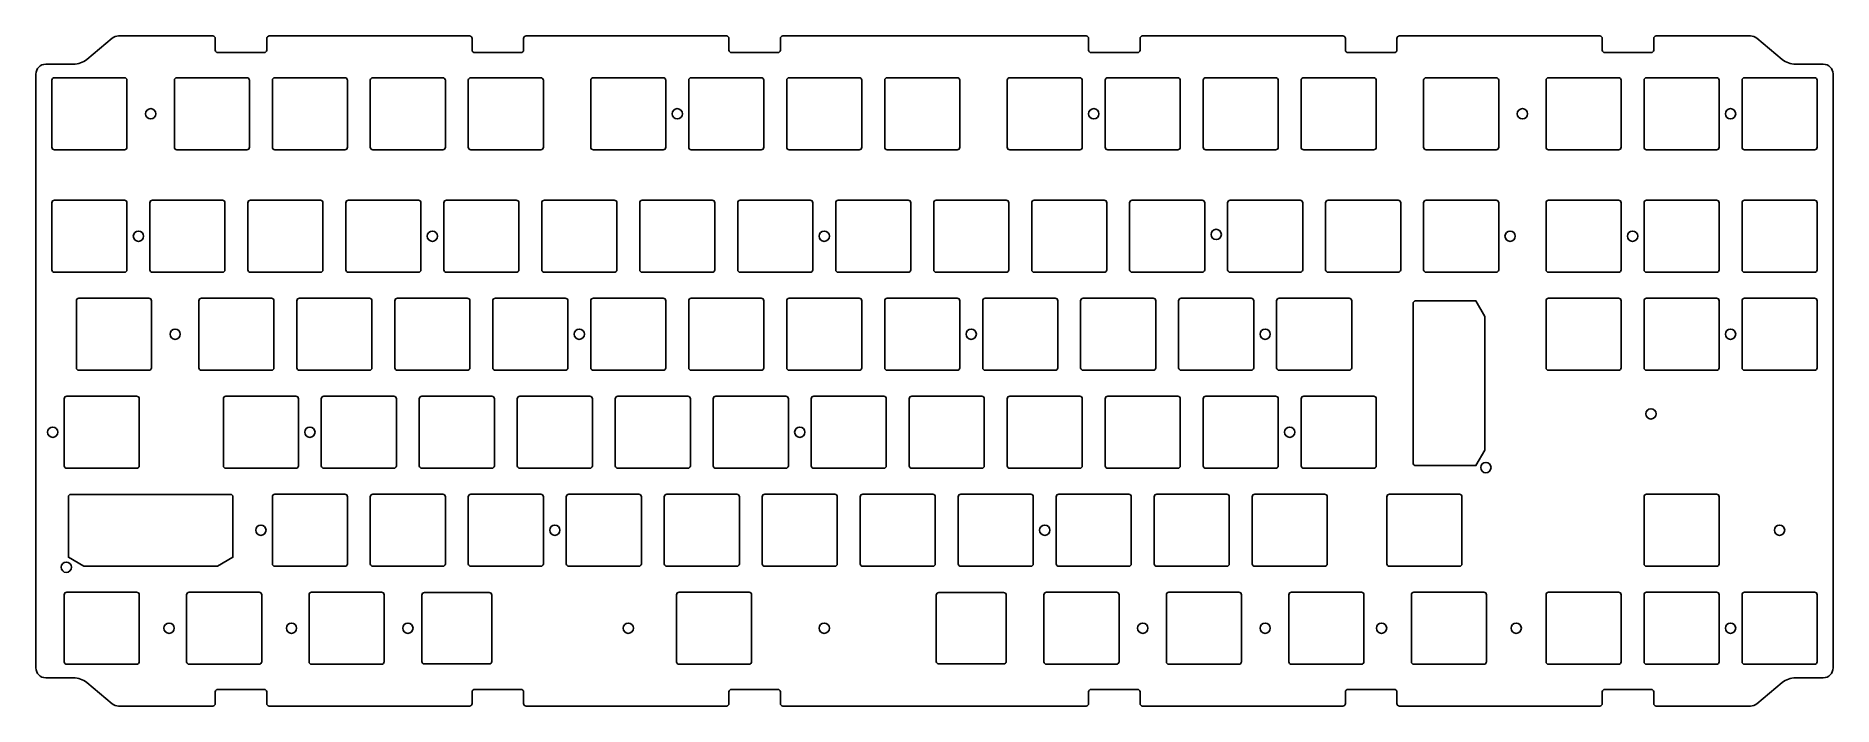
# Model space of a CAD drawing. Header units: millimetres. Extents: x -10 to 339, y -115 to 15.
import ezdxf

# ---------------------------------------------------------------- set-up
doc = ezdxf.new("R2010")
doc.units = ezdxf.units.MM
doc.layers.get('0').update_dxf_attribs({"linetype": 'CONTINUOUS'})
doc.layers.add('BLACK', color=7, linetype='CONTINUOUS')

msp = doc.modelspace()

# ---------------------------------------------------------------- linework, layer by layer
for points in [[(16.5125, 6.5), (16.5125, -6.5, 0.4142123908), (17.0125, -7), (30.6125, -7, 0.4142135624), (31.1125, -6.5), (31.1125, 6.5, 0.4142135624), (30.6125, 7), (17.0125, 7, 0.4142123908)], [(16.5125, 6.5), (16.5125, -6.5, 0.4142123908), (17.0125, -7), (30.6125, -7, 0.4142135624), (31.1125, -6.5), (31.1125, 6.5, 0.4142135624), (30.6125, 7), (17.0125, 7, 0.4142123908)], [(35.5625, 6.5), (35.5625, -6.5, 0.4142123908), (36.0625, -7), (49.6625, -7, 0.4142135624), (50.1625, -6.5), (50.1625, 6.5, 0.4142135624), (49.6625, 7), (36.0625, 7, 0.4142123908)], [(35.5625, -6.5, 0.4142123908), (36.0625, -7), (49.6625, -7, 0.4142135624), (50.1625, -6.5), (50.1625, 6.5, 0.4142135624), (49.6625, 7), (36.0625, 7, 0.4142123908), (35.5625, 6.5)], [(54.6125, 6.5), (54.6125, -6.5, 0.4142123908), (55.1125, -7), (68.7125, -7, 0.4142135624), (69.2125, -6.5), (69.2125, 6.5, 0.4142135624), (68.7125, 7), (55.1125, 7, 0.4142123908)], [(69.2125, 6.5, 0.4142135624), (68.7125, 7), (55.1125, 7, 0.4142123908), (54.6125, 6.5), (54.6125, -6.5, 0.4142123908), (55.1125, -7), (68.7125, -7, 0.4142135624), (69.2125, -6.5)], [(73.6625, 6.5), (73.6625, -6.5, 0.4142123908), (74.1625, -7), (87.7625, -7, 0.4142135624), (88.2625, -6.5), (88.2625, 6.5, 0.4142135624), (87.7625, 7), (74.1625, 7, 0.4142123908)], [(74.1625, -7), (87.7625, -7, 0.4142135624), (88.2625, -6.5), (88.2625, 6.5, 0.4142135624), (87.7625, 7), (74.1625, 7, 0.4142123908), (73.6625, 6.5), (73.6625, -6.5, 0.4142123908)], [(97.475, 6.5), (97.475, -6.5, 0.4142123908), (97.975, -7), (111.575, -7, 0.4142135624), (112.075, -6.5), (112.075, 6.5, 0.4142135624), (111.575, 7), (97.975, 7, 0.4142123908)], [(97.975, 7, 0.4142123908), (97.475, 6.5), (97.475, -6.5, 0.4142123908), (97.975, -7), (111.575, -7, 0.4142135624), (112.075, -6.5), (112.075, 6.5, 0.4142135624), (111.575, 7)], [(178.4375, 6.5), (178.4375, -6.5, 0.4142123908), (178.9375, -7), (192.5375, -7, 0.4142135624), (193.0375, -6.5), (193.0375, 6.5, 0.4142135624), (192.5375, 7), (178.9375, 7, 0.4142123908)], [(193.0375, -6.5), (193.0375, 6.5, 0.4142135624), (192.5375, 7), (178.9375, 7, 0.4142123908), (178.4375, 6.5), (178.4375, -6.5, 0.4142123908), (178.9375, -7), (192.5375, -7, 0.4142135624)], [(197.4875, 6.5), (197.4875, -6.5, 0.4142123908), (197.9875, -7), (211.5875, -7, 0.4142135624), (212.0875, -6.5), (212.0875, 6.5, 0.4142135624), (211.5875, 7), (197.9875, 7, 0.4142123908)], [(211.5875, 7), (197.9875, 7, 0.4142123908), (197.4875, 6.5), (197.4875, -6.5, 0.4142123908), (197.9875, -7), (211.5875, -7, 0.4142135624), (212.0875, -6.5), (212.0875, 6.5, 0.4142135624)], [(216.5375, 6.5), (216.5375, -6.5, 0.4142123908), (217.0375, -7), (230.6375, -7, 0.4142135624), (231.1375, -6.5), (231.1375, 6.5, 0.4142135624), (230.6375, 7), (217.0375, 7, 0.4142123908)], [(231.1375, -6.5), (231.1375, 6.5, 0.4142135624), (230.6375, 7), (217.0375, 7, 0.4142123908), (216.5375, 6.5), (216.5375, -6.5, 0.4142123908), (217.0375, -7), (230.6375, -7, 0.4142135624)], [(235.5875, 6.5), (235.5875, -6.5, 0.4142123908), (236.0875, -7), (249.6875, -7, 0.4142135624), (250.1875, -6.5), (250.1875, 6.5, 0.4142135624), (249.6875, 7), (236.0875, 7, 0.4142123908)], [(250.1875, -6.5), (250.1875, 6.5, 0.4142135624), (249.6875, 7), (236.0875, 7, 0.4142123908), (235.5875, 6.5), (235.5875, -6.5, 0.4142123908), (236.0875, -7), (249.6875, -7, 0.4142135624)], [(240.35, -17.3125), (240.35, -30.3125, 0.4142123908), (240.85, -30.8125), (254.45, -30.8125, 0.4142135624), (254.95, -30.3125), (254.95, -17.3125, 0.4142135624), (254.45, -16.8125), (240.85, -16.8125, 0.4142123908)], [(259.4, -17.3125), (259.4, -30.3125, 0.4142123908), (259.9, -30.8125), (273.5, -30.8125, 0.4142135624), (274, -30.3125), (274, -17.3125, 0.4142135624), (273.5, -16.8125), (259.9, -16.8125, 0.4142123908)], [(257.34375, -67.8875), (257.34375, -36.8875, -0.4142135624), (257.84375, -36.3875), (269.56175, -36.3875), (271.29375, -39.3875), (271.29375, -65.3875), (269.56175, -68.3875), (257.84375, -68.3875, -0.4142123908)], [(235.59375, -55.4125), (235.59375, -68.4125, 0.4142123908), (236.09375, -68.9125), (249.69375, -68.9125, 0.4142135624), (250.19375, -68.4125), (250.19375, -55.4125, 0.4142135624), (249.69375, -54.9125), (236.09375, -54.9125, 0.4142123908)], [(-4.09375, -74.4875), (-4.09375, -86.2055), (-1.09375, -87.9375), (24.90625, -87.9375), (27.90625, -86.2055), (27.90625, -74.4875, 0.4142135624), (27.40625, -73.9875), (-3.59375, -73.9875, 0.4142123908)], [(226.065834, -74.462548), (226.065834, -87.462548, 0.4142123908), (226.565834, -87.962548), (240.165834, -87.962548, 0.4142135624), (240.665834, -87.462548), (240.665834, -74.462548, 0.4142135624), (240.165834, -73.962548), (226.565834, -73.962548, 0.4142123908)], [(252.257046, -74.4625), (252.257046, -87.4625, 0.4142123908), (252.757046, -87.9625), (266.357046, -87.9625, 0.4142135624), (266.857046, -87.4625), (266.857046, -74.4625, 0.4142135624), (266.357046, -73.9625), (252.757046, -73.9625, 0.4142123908)], [(-4.41875, -107.0125), (9.18125, -107.0125, 0.4142135624), (9.68125, -106.5125), (9.68125, -93.5125, 0.4142135624), (9.18125, -93.0125), (-4.41875, -93.0125, 0.4142123908), (-4.91875, -93.5125), (-4.91875, -106.5125, 0.4142123908)], [(19.39375, -107.0125), (32.99375, -107.0125, 0.4142135624), (33.49375, -106.5125), (33.49375, -93.5125, 0.4142135624), (32.99375, -93.0125), (19.39375, -93.0125, 0.4142123908), (18.89375, -93.5125), (18.89375, -106.5125, 0.4142123908)], [(57.30625, -93.5125, 0.4142135624), (56.80625, -93.0125), (43.20625, -93.0125, 0.4142123908), (42.70625, -93.5125), (42.70625, -106.5125, 0.4142123908), (43.20625, -107.0125), (56.80625, -107.0125, 0.4142135624), (57.30625, -106.5125)], [(65.13725, -93.0625), (77.73725, -93.0625, -0.4142123908), (78.23725, -93.5625), (78.23725, -106.4625, -0.4142123908), (77.73725, -106.9625), (65.13725, -106.9625, -0.4142123908), (64.63725, -106.4625), (64.63725, -93.5625, -0.4142123908)], [(114.64375, -107.0125), (128.24375, -107.0125, 0.4142135624), (128.74375, -106.5125), (128.74375, -93.5125, 0.4142135624), (128.24375, -93.0125), (114.64375, -93.0125, 0.4142123908), (114.14375, -93.5125), (114.14375, -106.5125, 0.4142123908)], [(178.25025, -93.5625, 0.4142135624), (177.75025, -93.0625), (165.15025, -93.0625, 0.4142135624), (164.65025, -93.5625), (164.65025, -106.4625, 0.4142135624), (165.15025, -106.9625), (177.75025, -106.9625, 0.4142135624), (178.25025, -106.4625)], [(186.08125, -93.0125, 0.4142123908), (185.58125, -93.5125), (185.58125, -106.5125, 0.4142123908), (186.08125, -107.0125), (199.68125, -107.0125, 0.4142135624), (200.18125, -106.5125), (200.18125, -93.5125, 0.4142135624), (199.68125, -93.0125)], [(223.49375, -107.0125, 0.4142135624), (223.99375, -106.5125), (223.99375, -93.5125, 0.4142135624), (223.49375, -93.0125), (209.89375, -93.0125, 0.4142123908), (209.39375, -93.5125), (209.39375, -106.5125, 0.4142123908), (209.89375, -107.0125)], [(233.70625, -93.0125, 0.4142123908), (233.20625, -93.5125), (233.20625, -106.5125, 0.4142123908), (233.70625, -107.0125), (247.30625, -107.0125, 0.4142135624), (247.80625, -106.5125), (247.80625, -93.5125, 0.4142135624), (247.30625, -93.0125)], [(257.01875, -106.5125, 0.4142123908), (257.51875, -107.0125), (271.11875, -107.0125, 0.4142135624), (271.61875, -106.5125), (271.61875, -93.5125, 0.4142135624), (271.11875, -93.0125), (257.51875, -93.0125, 0.4142123908), (257.01875, -93.5125)]]:
    msp.add_lwpolyline(points, format="xyb", close=True)
for centre in [(276.225, -23.8125), (233.3625, -61.9125), (271.51875, -68.7875), (-4.49375, -88.1625), (15.478125, -100.0125), (39.290625, -100.0125), (61.9125, -100.0125), (104.775, -100.0125), (142.875, -100.0125), (204.7875, -100.0125), (228.6, -100.0125), (251.221875, -100.0125)]:
    msp.add_circle(centre, 1)
at = {"layer": 'BLACK', "linetype": 'Continuous'}
for p, q in [((4.450535, 14.685593), (-0.489405, 10.576005)), ((23.9753, 15.125), (5.665718, 15.125)), ((24.4753, 14.625), (24.47531, 14.625)), ((24.47531, 12.378999), (24.47531, 14.625)), ((34.47531, 14.625), (34.47531, 12.376)), ((73.9076, 15.125), (34.97531, 15.125)), ((74.407644, 12.376), (74.407644, 14.632316)), ((84.407644, 14.625), (84.407644, 12.376)), ((123.84, 15.125), (84.900217, 15.125)), ((124.339977, 12.376), (124.339977, 14.629795)), ((134.339977, 14.625), (134.339977, 12.376)), ((193.7723, 15.125), (134.835205, 15.125)), ((194.2723, 14.625), (194.27231, 14.625)), ((194.27231, 12.378999), (194.27231, 14.625)), ((204.27231, 14.625), (204.27231, 12.376)), ((243.7046, 15.125), (204.77231, 15.125)), ((244.204644, 12.376), (244.204644, 14.632316)), ((254.204644, 14.625), (254.204644, 12.376)), ((293.637, 15.125), (254.697217, 15.125)), ((294.136977, 12.376), (294.136977, 14.629795)), ((304.136977, 14.625), (304.136977, 12.376)), ((322.9468, 15.125), (304.632205, 15.125)), ((329.101905, 10.576005), (324.161906, 14.685642)), ((33.9723, 11.876), (24.9753, 11.876)), ((83.907644, 11.876), (74.9076, 11.876)), ((124.34, 12.376), (124.339977, 12.376)), ((133.839977, 11.876), (124.84, 11.876)), ((203.7693, 11.876), (194.7723, 11.876)), ((253.704644, 11.876), (244.7046, 11.876)), ((294.137, 12.376), (294.136977, 12.376)), ((303.636977, 11.876), (294.637, 11.876)), ((-10.4, 7.727918), (-10.4, -107.74042)), ((-3.1115, 9.627922), (-8.499997, 9.627922)), ((6.8, 7), (-6.799999, 7)), ((117.025, 6.999999), (117.025, 7)), ((130.625, 7), (117.025, 7)), ((136.075, 6.999999), (136.075, 7)), ((149.675, 7), (136.075, 7)), ((155.125, 6.999999), (155.125, 7)), ((168.725, 7), (155.125, 7)), ((259.9, 6.999999), (259.9, 7)), ((273.5, 7), (259.9, 7)), ((283.7125, 6.999999), (283.7125, 7)), ((297.3125, 7), (283.7125, 7)), ((302.7625, 6.999999), (302.7625, 7)), ((316.3625, 7), (302.7625, 7)), ((321.8125, 6.999999), (321.8125, 7)), ((335.4125, 7), (321.8125, 7)), ((337.1125, 9.627922), (331.724, 9.627922)), ((339.0125, 7.718757), (339.0125, -107.7404)), ((-7.3, 6.5), (-7.3, -6.499999)), ((7.3, -6.500001), (7.3, 6.499999)), ((116.525, 6.499999), (116.525, -6.500001)), ((131.125, -6.500001), (131.125, 6.499999)), ((135.575, 6.499999), (135.575, -6.500001)), ((150.175, -6.500001), (150.175, 6.499999)), ((154.625, 6.499999), (154.625, -6.500001)), ((169.225, -6.500001), (169.225, 6.499999)), ((259.4, 6.499999), (259.4, -6.500001)), ((274, -6.500001), (274, 6.499999)), ((283.2125, 6.499999), (283.2125, -6.500001)), ((297.8125, -6.500001), (297.8125, 6.499999)), ((302.2625, 6.499999), (302.2625, -6.500001)), ((316.8625, -6.500001), (316.8625, 6.499999)), ((321.3125, 6.499999), (321.3125, -6.500001)), ((335.9125, -6.500001), (335.9125, 6.499999)), ((-6.8, -7), (6.8, -7)), ((6.8, -7.000001), (6.8, -7)), ((117.025, -7), (130.625, -7)), ((130.625, -7.000001), (130.625, -7)), ((136.075, -7), (149.675, -7)), ((149.675, -7.000001), (149.675, -7)), ((155.125, -7), (168.725, -7)), ((168.725, -7.000001), (168.725, -7)), ((259.9, -7), (273.5, -7)), ((273.5, -7.000001), (273.5, -7)), ((283.7125, -7), (297.3125, -7)), ((297.3125, -7.000001), (297.3125, -7)), ((302.7625, -7), (316.3625, -7)), ((316.3625, -7.000001), (316.3625, -7)), ((321.8125, -7), (335.4125, -7)), ((335.4125, -7.000001), (335.4125, -7)), ((-7.3, -17.312501), (-7.3, -30.312499)), ((6.8, -16.8125), (-6.799999, -16.8125)), ((7.3, -30.312501), (7.3, -17.312501)), ((11.75, -17.312501), (11.75, -30.312501)), ((12.25, -16.812501), (12.25, -16.8125)), ((25.85, -16.8125), (12.25, -16.8125)), ((26.35, -30.312501), (26.35, -17.312501)), ((30.8, -17.312501), (30.8, -30.312501)), ((31.3, -16.812501), (31.3, -16.8125)), ((44.9, -16.8125), (31.3, -16.8125)), ((45.4, -30.312501), (45.4, -17.312501)), ((49.85, -17.312501), (49.85, -30.312501)), ((50.35, -16.812501), (50.35, -16.8125)), ((63.95, -16.8125), (50.35, -16.8125)), ((64.45, -30.312501), (64.45, -17.312501)), ((68.9, -17.312501), (68.9, -30.312501)), ((69.4, -16.812501), (69.4, -16.8125)), ((83, -16.8125), (69.4, -16.8125)), ((83.5, -30.312501), (83.5, -17.312501)), ((87.95, -17.312501), (87.95, -30.312501)), ((88.45, -16.812501), (88.45, -16.8125)), ((102.05, -16.8125), (88.45, -16.8125)), ((102.55, -30.312501), (102.55, -17.312501)), ((107, -17.312501), (107, -30.312501)), ((107.5, -16.812501), (107.5, -16.8125)), ((121.1, -16.8125), (107.5, -16.8125)), ((121.6, -30.312501), (121.6, -17.312501)), ((126.05, -17.312501), (126.05, -30.312501)), ((126.55, -16.812501), (126.55, -16.8125)), ((140.15, -16.8125), (126.55, -16.8125)), ((140.65, -30.312501), (140.65, -17.312501)), ((145.1, -17.312501), (145.1, -30.312501)), ((145.6, -16.812501), (145.6, -16.8125)), ((159.2, -16.8125), (145.6, -16.8125)), ((159.7, -30.312501), (159.7, -17.312501)), ((164.15, -17.312501), (164.15, -30.312501)), ((164.65, -16.812501), (164.65, -16.8125)), ((178.25, -16.8125), (164.65, -16.8125)), ((178.75, -30.312501), (178.75, -17.312501)), ((183.2, -17.312501), (183.2, -30.312501)), ((183.7, -16.812501), (183.7, -16.8125)), ((197.3, -16.8125), (183.7, -16.8125)), ((197.8, -30.312501), (197.8, -17.312501)), ((202.25, -17.312501), (202.25, -30.312501)), ((202.75, -16.812501), (202.75, -16.8125)), ((216.35, -16.8125), (202.75, -16.8125)), ((216.85, -30.312501), (216.85, -17.312501)), ((221.3, -17.312501), (221.3, -30.312501)), ((221.8, -16.812501), (221.8, -16.8125)), ((235.4, -16.8125), (221.8, -16.8125)), ((235.9, -30.312501), (235.9, -17.312501)), ((283.2125, -17.312501), (283.2125, -30.312501)), ((283.7125, -16.812501), (283.7125, -16.8125)), ((297.3125, -16.8125), (283.7125, -16.8125)), ((297.8125, -30.312501), (297.8125, -17.312501)), ((302.2625, -17.312501), (302.2625, -30.312501)), ((302.7625, -16.812501), (302.7625, -16.8125)), ((316.3625, -16.8125), (302.7625, -16.8125)), ((316.8625, -30.312501), (316.8625, -17.312501)), ((321.3125, -17.312501), (321.3125, -30.312501)), ((321.8125, -16.812501), (321.8125, -16.8125)), ((335.4125, -16.8125), (321.8125, -16.8125)), ((335.9125, -30.312501), (335.9125, -17.312501)), ((-6.8, -30.8125), (6.8, -30.8125)), ((6.8, -30.812501), (6.8, -30.8125)), ((12.25, -30.8125), (25.85, -30.8125)), ((25.85, -30.812501), (25.85, -30.8125)), ((31.3, -30.8125), (44.9, -30.8125)), ((44.9, -30.812501), (44.9, -30.8125)), ((50.35, -30.8125), (63.95, -30.8125)), ((63.95, -30.812501), (63.95, -30.8125)), ((69.4, -30.8125), (83, -30.8125)), ((83, -30.812501), (83, -30.8125)), ((88.45, -30.8125), (102.05, -30.8125)), ((102.05, -30.812501), (102.05, -30.8125)), ((107.5, -30.8125), (121.1, -30.8125)), ((121.1, -30.812501), (121.1, -30.8125)), ((126.55, -30.8125), (140.15, -30.8125)), ((140.15, -30.812501), (140.15, -30.8125)), ((145.6, -30.8125), (159.2, -30.8125)), ((159.2, -30.812501), (159.2, -30.8125)), ((164.65, -30.8125), (178.25, -30.8125)), ((178.25, -30.812501), (178.25, -30.8125)), ((183.7, -30.8125), (197.3, -30.8125)), ((197.3, -30.812501), (197.3, -30.8125)), ((202.75, -30.8125), (216.35, -30.8125)), ((216.35, -30.812501), (216.35, -30.8125)), ((221.8, -30.8125), (235.4, -30.8125)), ((235.4, -30.812501), (235.4, -30.8125)), ((283.7125, -30.8125), (297.3125, -30.8125)), ((297.3125, -30.812501), (297.3125, -30.8125)), ((302.7625, -30.8125), (316.3625, -30.8125)), ((316.3625, -30.812501), (316.3625, -30.8125)), ((321.8125, -30.8125), (335.4125, -30.8125)), ((335.4125, -30.812501), (335.4125, -30.8125)), ((-2.5375, -36.362501), (-2.5375, -49.362499)), ((11.5625, -35.8625), (-2.037499, -35.8625)), ((12.0625, -49.362501), (12.0625, -36.362501)), ((21.275, -36.362501), (21.275, -49.362501)), ((21.775, -35.862501), (21.775, -35.8625)), ((35.375, -35.8625), (21.775, -35.8625)), ((35.875, -49.362501), (35.875, -36.362501)), ((40.325, -36.362501), (40.325, -49.362501)), ((40.825, -35.862501), (40.825, -35.8625)), ((54.425, -35.8625), (40.825, -35.8625)), ((54.925, -49.362501), (54.925, -36.362501)), ((59.375, -36.362501), (59.375, -49.362501)), ((59.875, -35.862501), (59.875, -35.8625)), ((73.475, -35.8625), (59.875, -35.8625)), ((73.975, -49.362501), (73.975, -36.362501)), ((78.425, -36.362501), (78.425, -49.362501)), ((78.925, -35.862501), (78.925, -35.8625)), ((92.525, -35.8625), (78.925, -35.8625)), ((93.025, -49.362501), (93.025, -36.362501)), ((97.475, -36.362501), (97.475, -49.362501)), ((97.975, -35.862501), (97.975, -35.8625)), ((111.575, -35.8625), (97.975, -35.8625)), ((112.075, -49.362501), (112.075, -36.362501)), ((116.525, -36.362501), (116.525, -49.362501)), ((117.025, -35.862501), (117.025, -35.8625)), ((130.625, -35.8625), (117.025, -35.8625)), ((131.125, -49.362501), (131.125, -36.362501)), ((135.575, -36.362501), (135.575, -49.362501)), ((136.075, -35.862501), (136.075, -35.8625)), ((149.675, -35.8625), (136.075, -35.8625)), ((150.175, -49.362501), (150.175, -36.362501)), ((154.625, -36.362501), (154.625, -49.362501)), ((155.125, -35.862501), (155.125, -35.8625)), ((168.725, -35.8625), (155.125, -35.8625)), ((169.225, -49.362501), (169.225, -36.362501)), ((173.675, -36.362501), (173.675, -49.362501)), ((174.175, -35.862501), (174.175, -35.8625)), ((187.775, -35.8625), (174.175, -35.8625)), ((188.275, -49.362501), (188.275, -36.362501)), ((192.725, -36.362501), (192.725, -49.362501)), ((193.225, -35.862501), (193.225, -35.8625)), ((206.825, -35.8625), (193.225, -35.8625)), ((207.325, -49.362501), (207.325, -36.362501)), ((211.775, -36.362501), (211.775, -49.362501)), ((212.275, -35.862501), (212.275, -35.8625)), ((225.875, -35.8625), (212.275, -35.8625)), ((226.375, -49.362501), (226.375, -36.362501)), ((230.825, -36.362501), (230.825, -49.362501)), ((231.325, -35.862501), (231.325, -35.8625)), ((244.925, -35.8625), (231.325, -35.8625)), ((245.425, -49.362501), (245.425, -36.362501)), ((283.2125, -36.362501), (283.2125, -49.362501)), ((283.7125, -35.862501), (283.7125, -35.8625)), ((297.3125, -35.8625), (283.7125, -35.8625)), ((297.8125, -49.362501), (297.8125, -36.362501)), ((302.2625, -36.362501), (302.2625, -49.362501)), ((302.7625, -35.862501), (302.7625, -35.8625)), ((316.3625, -35.8625), (302.7625, -35.8625)), ((316.8625, -49.362501), (316.8625, -36.362501)), ((321.3125, -36.362501), (321.3125, -49.362501)), ((321.8125, -35.862501), (321.8125, -35.8625)), ((335.4125, -35.8625), (321.8125, -35.8625)), ((335.9125, -49.362501), (335.9125, -36.362501)), ((-2.0375, -49.8625), (11.5625, -49.8625)), ((11.5625, -49.862501), (11.5625, -49.8625)), ((21.775, -49.8625), (35.375, -49.8625)), ((35.375, -49.862501), (35.375, -49.8625)), ((40.825, -49.8625), (54.425, -49.8625)), ((54.425, -49.862501), (54.425, -49.8625)), ((59.875, -49.8625), (73.475, -49.8625)), ((73.475, -49.862501), (73.475, -49.8625)), ((78.925, -49.8625), (92.525, -49.8625)), ((92.525, -49.862501), (92.525, -49.8625)), ((97.975, -49.8625), (111.575, -49.8625)), ((111.575, -49.862501), (111.575, -49.8625)), ((117.025, -49.8625), (130.625, -49.8625)), ((130.625, -49.862501), (130.625, -49.8625)), ((136.075, -49.8625), (149.675, -49.8625)), ((149.675, -49.862501), (149.675, -49.8625)), ((155.125, -49.8625), (168.725, -49.8625)), ((168.725, -49.862501), (168.725, -49.8625)), ((174.175, -49.8625), (187.775, -49.8625)), ((187.775, -49.862501), (187.775, -49.8625)), ((193.225, -49.8625), (206.825, -49.8625)), ((206.825, -49.862501), (206.825, -49.8625)), ((212.275, -49.8625), (225.875, -49.8625)), ((225.875, -49.862501), (225.875, -49.8625)), ((231.325, -49.8625), (244.925, -49.8625)), ((244.925, -49.862501), (244.925, -49.8625)), ((283.7125, -49.8625), (297.3125, -49.8625)), ((297.3125, -49.862501), (297.3125, -49.8625)), ((302.7625, -49.8625), (316.3625, -49.8625)), ((316.3625, -49.862501), (316.3625, -49.8625)), ((321.8125, -49.8625), (335.4125, -49.8625)), ((335.4125, -49.862501), (335.4125, -49.8625)), ((-4.91875, -55.4125), (-4.91875, -68.412499)), ((9.18125, -54.912499), (-4.41875, -54.912499)), ((9.68125, -68.412499), (9.68125, -55.412499)), ((26.0375, -55.412501), (26.0375, -68.412501)), ((26.5375, -54.912501), (26.5375, -54.9125)), ((40.1375, -54.9125), (26.5375, -54.9125)), ((40.6375, -68.412501), (40.6375, -55.412501)), ((45.0875, -55.412501), (45.0875, -68.412501)), ((45.5875, -54.912501), (45.5875, -54.9125)), ((59.1875, -54.9125), (45.5875, -54.9125)), ((59.6875, -68.412501), (59.6875, -55.412501)), ((64.1375, -55.412501), (64.1375, -68.412501)), ((64.6375, -54.912501), (64.6375, -54.9125)), ((78.2375, -54.9125), (64.6375, -54.9125)), ((78.7375, -68.412501), (78.7375, -55.412501)), ((83.1875, -55.412501), (83.1875, -68.412501)), ((83.6875, -54.912501), (83.6875, -54.9125)), ((97.2875, -54.9125), (83.6875, -54.9125)), ((97.7875, -68.412501), (97.7875, -55.412501)), ((102.2375, -55.412501), (102.2375, -68.412501)), ((102.7375, -54.912501), (102.7375, -54.9125)), ((116.3375, -54.9125), (102.7375, -54.9125)), ((116.8375, -68.412501), (116.8375, -55.412501)), ((121.2875, -55.412501), (121.2875, -68.412501)), ((121.7875, -54.912501), (121.7875, -54.9125)), ((135.3875, -54.9125), (121.7875, -54.9125)), ((135.8875, -68.412501), (135.8875, -55.412501)), ((140.3375, -55.412501), (140.3375, -68.412501)), ((140.8375, -54.912501), (140.8375, -54.9125)), ((154.4375, -54.9125), (140.8375, -54.9125)), ((154.9375, -68.412501), (154.9375, -55.412501)), ((159.3875, -55.412501), (159.3875, -68.412501)), ((159.8875, -54.912501), (159.8875, -54.9125)), ((173.4875, -54.9125), (159.8875, -54.9125)), ((173.9875, -68.412501), (173.9875, -55.412501)), ((178.4375, -55.412501), (178.4375, -68.412501)), ((178.9375, -54.912501), (178.9375, -54.9125)), ((192.5375, -54.9125), (178.9375, -54.9125)), ((193.0375, -68.412501), (193.0375, -55.412501)), ((197.4875, -55.412501), (197.4875, -68.412501)), ((197.9875, -54.912501), (197.9875, -54.9125)), ((211.5875, -54.9125), (197.9875, -54.9125)), ((212.0875, -68.412501), (212.0875, -55.412501)), ((216.5375, -55.412501), (216.5375, -68.412501)), ((217.0375, -54.912501), (217.0375, -54.9125)), ((230.6375, -54.9125), (217.0375, -54.9125)), ((231.1375, -68.412501), (231.1375, -55.412501)), ((-4.418749, -68.912499), (9.18125, -68.912499)), ((26.5375, -68.9125), (40.1375, -68.9125)), ((40.1375, -68.912501), (40.1375, -68.9125)), ((45.5875, -68.9125), (59.1875, -68.9125)), ((59.1875, -68.912501), (59.1875, -68.9125)), ((64.6375, -68.9125), (78.2375, -68.9125)), ((78.2375, -68.912501), (78.2375, -68.9125)), ((83.6875, -68.9125), (97.2875, -68.9125)), ((97.2875, -68.912501), (97.2875, -68.9125)), ((102.7375, -68.9125), (116.3375, -68.9125)), ((116.3375, -68.912501), (116.3375, -68.9125)), ((121.7875, -68.9125), (135.3875, -68.9125)), ((135.3875, -68.912501), (135.3875, -68.9125)), ((140.8375, -68.9125), (154.4375, -68.9125)), ((154.4375, -68.912501), (154.4375, -68.9125)), ((159.8875, -68.9125), (173.4875, -68.9125)), ((173.4875, -68.912501), (173.4875, -68.9125)), ((178.9375, -68.9125), (192.5375, -68.9125)), ((192.5375, -68.912501), (192.5375, -68.9125)), ((197.9875, -68.9125), (211.5875, -68.9125)), ((211.5875, -68.912501), (211.5875, -68.9125)), ((217.0375, -68.9125), (230.6375, -68.9125)), ((230.6375, -68.912501), (230.6375, -68.9125)), ((35.5625, -74.462501), (35.5625, -87.462501)), ((36.0625, -73.962501), (36.0625, -73.9625)), ((49.6625, -73.9625), (36.0625, -73.9625)), ((50.1625, -87.462501), (50.1625, -74.462501)), ((54.6125, -74.462501), (54.6125, -87.462501)), ((55.1125, -73.962501), (55.1125, -73.9625)), ((68.7125, -73.9625), (55.1125, -73.9625)), ((69.2125, -87.462501), (69.2125, -74.462501)), ((73.6625, -74.462501), (73.6625, -87.462501)), ((74.1625, -73.962501), (74.1625, -73.9625)), ((87.7625, -73.9625), (74.1625, -73.9625)), ((88.2625, -87.462501), (88.2625, -74.462501)), ((92.7125, -74.462501), (92.7125, -87.462501)), ((93.2125, -73.962501), (93.2125, -73.9625)), ((106.8125, -73.9625), (93.2125, -73.9625)), ((107.3125, -87.462501), (107.3125, -74.462501)), ((111.7625, -74.462501), (111.7625, -87.462501)), ((112.2625, -73.962501), (112.2625, -73.9625)), ((125.8625, -73.9625), (112.2625, -73.9625)), ((126.3625, -87.462501), (126.3625, -74.462501)), ((130.8125, -74.462501), (130.8125, -87.462501)), ((131.3125, -73.962501), (131.3125, -73.9625)), ((144.9125, -73.9625), (131.3125, -73.9625)), ((145.4125, -87.462501), (145.4125, -74.462501)), ((149.8625, -74.462501), (149.8625, -87.462501)), ((150.3625, -73.962501), (150.3625, -73.9625)), ((163.9625, -73.9625), (150.3625, -73.9625)), ((164.4625, -87.462501), (164.4625, -74.462501)), ((168.9125, -74.462501), (168.9125, -87.462501)), ((169.4125, -73.962501), (169.4125, -73.9625)), ((183.0125, -73.9625), (169.4125, -73.9625)), ((183.5125, -87.462501), (183.5125, -74.462501)), ((187.9625, -74.462501), (187.9625, -87.462501)), ((188.4625, -73.962501), (188.4625, -73.9625)), ((202.0625, -73.9625), (188.4625, -73.9625)), ((202.5625, -87.462501), (202.5625, -74.462501)), ((207.0125, -74.462501), (207.0125, -87.462501)), ((207.5125, -73.962501), (207.5125, -73.9625)), ((221.1125, -73.9625), (207.5125, -73.9625)), ((221.6125, -87.462501), (221.6125, -74.462501)), ((302.2625, -74.462501), (302.2625, -87.462501)), ((302.7625, -73.962501), (302.7625, -73.9625)), ((316.3625, -73.9625), (302.7625, -73.9625)), ((316.8625, -87.462501), (316.8625, -74.462501)), ((36.0625, -87.9625), (49.6625, -87.9625)), ((49.6625, -87.962501), (49.6625, -87.9625)), ((55.1125, -87.9625), (68.7125, -87.9625)), ((68.7125, -87.962501), (68.7125, -87.9625)), ((74.1625, -87.9625), (87.7625, -87.9625)), ((87.7625, -87.962501), (87.7625, -87.9625)), ((93.2125, -87.9625), (106.8125, -87.9625)), ((106.8125, -87.962501), (106.8125, -87.9625)), ((112.2625, -87.9625), (125.8625, -87.9625)), ((125.8625, -87.962501), (125.8625, -87.9625)), ((131.3125, -87.9625), (144.9125, -87.9625)), ((144.9125, -87.962501), (144.9125, -87.9625)), ((150.3625, -87.9625), (163.9625, -87.9625)), ((163.9625, -87.962501), (163.9625, -87.9625)), ((169.4125, -87.9625), (183.0125, -87.9625)), ((183.0125, -87.962501), (183.0125, -87.9625)), ((188.4625, -87.9625), (202.0625, -87.9625)), ((202.0625, -87.962501), (202.0625, -87.9625)), ((207.5125, -87.9625), (221.1125, -87.9625)), ((221.1125, -87.962501), (221.1125, -87.9625)), ((302.7625, -87.9625), (316.3625, -87.9625)), ((316.3625, -87.962501), (316.3625, -87.9625)), ((283.2125, -93.512501), (283.2125, -106.512501)), ((283.7125, -93.012501), (283.7125, -93.0125)), ((297.3125, -93.0125), (283.7125, -93.0125)), ((297.8125, -106.512501), (297.8125, -93.512501)), ((302.2625, -93.512501), (302.2625, -106.512501)), ((302.7625, -93.012501), (302.7625, -93.0125)), ((316.3625, -93.0125), (302.7625, -93.0125)), ((316.8625, -106.512501), (316.8625, -93.512501)), ((321.3125, -93.512501), (321.3125, -106.512501)), ((321.8125, -93.012501), (321.8125, -93.0125)), ((335.4125, -93.0125), (321.8125, -93.0125)), ((335.9125, -106.512501), (335.9125, -93.512501)), ((283.7125, -107.0125), (297.3125, -107.0125)), ((297.3125, -107.012501), (297.3125, -107.0125)), ((302.7625, -107.0125), (316.3625, -107.0125)), ((316.3625, -107.012501), (316.3625, -107.0125)), ((321.8125, -107.0125), (335.4125, -107.0125)), ((335.4125, -107.012501), (335.4125, -107.0125)), ((-8.5, -109.640422), (-3.1115, -109.640422)), ((-0.489405, -110.588505), (4.450594, -114.698142)), ((324.161965, -114.698093), (329.101905, -110.588505)), ((331.724, -109.640422), (337.1125, -109.640422)), ((337.1125, -109.6404), (337.1125, -109.640422)), ((5.6657, -115.1375), (23.9783, -115.1375)), ((24.475299, -114.6375), (24.475309, -114.6375)), ((24.475309, -112.391499), (24.475309, -114.6375)), ((33.972299, -111.8885), (24.975299, -111.8885)), ((34.475309, -114.6375), (34.475309, -112.3885)), ((34.975315, -115.1375), (73.907529, -115.1375)), ((74.407643, -112.3885), (74.407643, -114.644816)), ((83.907643, -111.8885), (74.907599, -111.8885)), ((84.407643, -114.6375), (84.407643, -112.3885)), ((84.915321, -115.1375), (123.839999, -115.1375)), ((124.339976, -112.3885), (124.339976, -114.642295)), ((124.339999, -112.3885), (124.339976, -112.3885)), ((133.839976, -111.8885), (124.839999, -111.8885)), ((134.339976, -114.6375), (134.339976, -112.3885)), ((134.844688, -115.1375), (193.772299, -115.1375)), ((194.272309, -112.391499), (194.272309, -114.6375)), ((203.769299, -111.8885), (194.772299, -111.8885)), ((204.272309, -114.6375), (204.272309, -112.3885)), ((204.772309, -115.1375), (243.704599, -115.1375)), ((244.204643, -112.3885), (244.204643, -114.644816)), ((253.704643, -111.8885), (244.704599, -111.8885)), ((254.204643, -114.6375), (254.204643, -112.3885)), ((254.712321, -115.1375), (293.636999, -115.137499)), ((294.136976, -112.3885), (294.136976, -114.642295)), ((303.636976, -111.8885), (294.636999, -111.8885)), ((304.136976, -114.6375), (304.136976, -112.3885)), ((304.137, -114.6375), (304.136977, -114.6375)), ((304.637, -115.1375), (322.946782, -115.1375))]:
    msp.add_line(p, q, dxfattribs=at)
at = {"layer": 'BLACK'}
for centre in [(11.90625, 0), (114.3, 0), (195.2625, 0), (278.60625, 0), (319.0875, 0), (9.525, -23.8125), (66.675, -23.8125), (142.875, -23.8125), (219.0842, -23.4625), (300.0375, -23.8125), (16.66875, -42.8625), (95.25, -42.8625), (171.45, -42.8625), (228.6, -42.8625), (319.0875, -42.8625), (303.609375, -58.340625), (-7.14375, -61.9125), (42.8625, -61.9125), (138.1125, -61.9125), (33.3375, -80.9625), (90.4875, -80.9625), (185.7375, -80.9625), (328.6125, -80.9625), (277.415625, -100.0125), (319.0875, -100.0125)]:
    msp.add_circle(centre, 1, dxfattribs=at)
for centre, radius, start, end in [((5.6657, 13.2249), 1.900066, 89.99945723, 129.7574063), ((23.9753, 14.625), 0.5, 0, 90), ((34.9753, 14.625), 0.49999, 89.99885408, 180), ((73.9075, 14.6248), 0.5002, 0.86095738, 89.98854543), ((84.9078, 14.6249), 0.500156, 90.86870746, 179.98854442), ((123.84, 14.625), 0.5, 0.54947496, 90), ((134.84, 14.625), 0.500023, 90.54944968, 180), ((193.7723, 14.625), 0.5, 0, 90), ((204.7723, 14.625), 0.49999, 89.99885408, 180), ((243.7045, 14.6248), 0.5002, 0.86095738, 89.98854543), ((254.7048, 14.6249), 0.500156, 90.86870746, 179.98854442), ((293.637, 14.625), 0.5, 0.54947496, 90), ((304.637, 14.625), 0.500023, 90.54944968, 180), ((322.9468, 13.2251), 1.8999, 50.24104925, 90), ((-3.1115, 13.7279), 4.099979, 270, 309.75743075), ((24.9753, 12.376), 0.5, 179.65633716, 270), ((33.9753, 12.376), 0.50001, 269.65622945, 0), ((74.9076, 12.3759), 0.4999, 179.98853984, 270), ((83.9077, 12.376), 0.499944, 269.99358287, 0), ((124.84, 12.376), 0.5, 180, 270), ((133.84, 12.376), 0.499977, 269.99736439, 0), ((194.7723, 12.376), 0.5, 179.65633716, 270), ((203.7723, 12.376), 0.50001, 269.65622945, 0), ((244.7046, 12.3759), 0.4999, 179.98853984, 270), ((253.7047, 12.376), 0.499944, 269.99358287, 0), ((294.637, 12.376), 0.5, 180, 270), ((303.637, 12.376), 0.499977, 269.99736439, 0), ((331.724, 13.7279), 4.099978, 230.24256925, 270), ((-8.499997, 7.727919), 1.900003, 90, 180.00003016), ((-6.799999, 6.499999), 0.500001, 90, 179.99988541), ((6.8, 6.499999), 0.500001, 0, 90), ((117.025, 6.499999), 0.5, 90, 180), ((130.625, 6.499999), 0.500001, 0, 90), ((136.075, 6.499999), 0.5, 90, 180), ((149.675, 6.499999), 0.500001, 0, 90), ((155.125, 6.499999), 0.5, 90, 180), ((168.725, 6.499999), 0.500001, 0, 90), ((259.9, 6.499999), 0.5, 90, 180), ((273.5, 6.499999), 0.500001, 0, 90), ((283.7125, 6.499999), 0.5, 90, 180), ((297.3125, 6.499999), 0.500001, 0, 90), ((302.7625, 6.499999), 0.5, 90, 180), ((316.3625, 6.499999), 0.500001, 0, 90), ((321.8125, 6.499999), 0.5, 90, 180), ((335.4125, 6.499999), 0.500001, 0, 90), ((337.1125, 7.7279), 1.900022, 0.27571119, 90), ((-6.799999, -6.499999), 0.500001, 180, 269.99988541), ((6.8, -6.500001), 0.5, 270, 0), ((117.025, -6.500001), 0.499999, 180, 270), ((130.625, -6.500001), 0.5, 270, 0), ((136.075, -6.500001), 0.499999, 180, 270), ((149.675, -6.500001), 0.5, 270, 0), ((155.125, -6.500001), 0.499999, 180, 270), ((168.725, -6.500001), 0.5, 270, 0), ((259.9, -6.500001), 0.499999, 180, 270), ((273.5, -6.500001), 0.5, 270, 0), ((283.7125, -6.500001), 0.499999, 180, 270), ((297.3125, -6.500001), 0.5, 270, 0), ((302.7625, -6.500001), 0.499999, 180, 270), ((316.3625, -6.500001), 0.5, 270, 0), ((321.8125, -6.500001), 0.499999, 180, 270), ((335.4125, -6.500001), 0.5, 270, 0), ((-6.799999, -17.312501), 0.500001, 90, 180), ((6.8, -17.312501), 0.500001, 0, 90), ((12.25, -17.312501), 0.5, 90, 180), ((25.85, -17.312501), 0.500001, 0, 90), ((31.3, -17.312501), 0.5, 90, 180), ((44.9, -17.312501), 0.500001, 0, 90), ((50.35, -17.312501), 0.5, 90, 180), ((63.95, -17.312501), 0.500001, 0, 90), ((69.4, -17.312501), 0.5, 90, 180), ((83, -17.312501), 0.500001, 0, 90), ((88.45, -17.312501), 0.5, 90, 180), ((102.05, -17.312501), 0.500001, 0, 90), ((107.5, -17.312501), 0.5, 90, 180), ((121.1, -17.312501), 0.500001, 0, 90), ((126.55, -17.312501), 0.5, 90, 180), ((140.15, -17.312501), 0.500001, 0, 90), ((145.6, -17.312501), 0.5, 90, 180), ((159.2, -17.312501), 0.500001, 0, 90), ((164.65, -17.312501), 0.5, 90, 180), ((178.25, -17.312501), 0.500001, 0, 90), ((183.7, -17.312501), 0.5, 90, 180), ((197.3, -17.312501), 0.500001, 0, 90), ((202.75, -17.312501), 0.5, 90, 180), ((216.35, -17.312501), 0.500001, 0, 90), ((221.8, -17.312501), 0.5, 90, 180), ((235.4, -17.312501), 0.500001, 0, 90), ((283.7125, -17.312501), 0.5, 90, 180), ((297.3125, -17.312501), 0.500001, 0, 90), ((302.7625, -17.312501), 0.5, 90, 180), ((316.3625, -17.312501), 0.500001, 0, 90), ((321.8125, -17.312501), 0.5, 90, 180), ((335.4125, -17.312501), 0.500001, 0, 90), ((-6.799999, -30.312499), 0.500001, 180, 269.99988541), ((6.8, -30.312501), 0.5, 270, 0), ((12.25, -30.312501), 0.499999, 180, 270), ((25.85, -30.312501), 0.5, 270, 0), ((31.3, -30.312501), 0.499999, 180, 270), ((44.9, -30.312501), 0.5, 270, 0), ((50.35, -30.312501), 0.499999, 180, 270), ((63.95, -30.312501), 0.5, 270, 0), ((69.4, -30.312501), 0.499999, 180, 270), ((83, -30.312501), 0.5, 270, 0), ((88.45, -30.312501), 0.499999, 180, 270), ((102.05, -30.312501), 0.5, 270, 0), ((107.5, -30.312501), 0.499999, 180, 270), ((121.1, -30.312501), 0.5, 270, 0), ((126.55, -30.312501), 0.499999, 180, 270), ((140.15, -30.312501), 0.5, 270, 0), ((145.6, -30.312501), 0.499999, 180, 270), ((159.2, -30.312501), 0.5, 270, 0), ((164.65, -30.312501), 0.499999, 180, 270), ((178.25, -30.312501), 0.5, 270, 0), ((183.7, -30.312501), 0.499999, 180, 270), ((197.3, -30.312501), 0.5, 270, 0), ((202.75, -30.312501), 0.499999, 180, 270), ((216.35, -30.312501), 0.5, 270, 0), ((221.8, -30.312501), 0.499999, 180, 270), ((235.4, -30.312501), 0.5, 270, 0), ((283.7125, -30.312501), 0.499999, 180, 270), ((297.3125, -30.312501), 0.5, 270, 0), ((302.7625, -30.312501), 0.499999, 180, 270), ((316.3625, -30.312501), 0.5, 270, 0), ((321.8125, -30.312501), 0.499999, 180, 270), ((335.4125, -30.312501), 0.5, 270, 0), ((-2.037499, -36.362501), 0.500001, 90, 180), ((11.5625, -36.362501), 0.500001, 0, 90), ((21.775, -36.362501), 0.5, 90, 180), ((35.375, -36.362501), 0.500001, 0, 90), ((40.825, -36.362501), 0.5, 90, 180), ((54.425, -36.362501), 0.500001, 0, 90), ((59.875, -36.362501), 0.5, 90, 180), ((73.475, -36.362501), 0.500001, 0, 90), ((78.925, -36.362501), 0.5, 90, 180), ((92.525, -36.362501), 0.500001, 0, 90), ((97.975, -36.362501), 0.5, 90, 180), ((111.575, -36.362501), 0.500001, 0, 90), ((117.025, -36.362501), 0.5, 90, 180), ((130.625, -36.362501), 0.500001, 0, 90), ((136.075, -36.362501), 0.5, 90, 180), ((149.675, -36.362501), 0.500001, 0, 90), ((155.125, -36.362501), 0.5, 90, 180), ((168.725, -36.362501), 0.500001, 0, 90), ((174.175, -36.362501), 0.5, 90, 180), ((187.775, -36.362501), 0.500001, 0, 90), ((193.225, -36.362501), 0.5, 90, 180), ((206.825, -36.362501), 0.500001, 0, 90), ((212.275, -36.362501), 0.5, 90, 180), ((225.875, -36.362501), 0.500001, 0, 90), ((231.325, -36.362501), 0.5, 90, 180), ((244.925, -36.362501), 0.500001, 0, 90), ((283.7125, -36.362501), 0.5, 90, 180), ((297.3125, -36.362501), 0.500001, 0, 90), ((302.7625, -36.362501), 0.5, 90, 180), ((316.3625, -36.362501), 0.500001, 0, 90), ((321.8125, -36.362501), 0.5, 90, 180), ((335.4125, -36.362501), 0.500001, 0, 90), ((-2.037499, -49.362499), 0.500001, 180, 269.99988541), ((11.5625, -49.362501), 0.5, 270, 0), ((21.775, -49.362501), 0.499999, 180, 270), ((35.375, -49.362501), 0.5, 270, 0), ((40.825, -49.362501), 0.499999, 180, 270), ((54.425, -49.362501), 0.5, 270, 0), ((59.875, -49.362501), 0.499999, 180, 270), ((73.475, -49.362501), 0.5, 270, 0), ((78.925, -49.362501), 0.499999, 180, 270), ((92.525, -49.362501), 0.5, 270, 0), ((97.975, -49.362501), 0.499999, 180, 270), ((111.575, -49.362501), 0.5, 270, 0), ((117.025, -49.362501), 0.499999, 180, 270), ((130.625, -49.362501), 0.5, 270, 0), ((136.075, -49.362501), 0.499999, 180, 270), ((149.675, -49.362501), 0.5, 270, 0), ((155.125, -49.362501), 0.499999, 180, 270), ((168.725, -49.362501), 0.5, 270, 0), ((174.175, -49.362501), 0.499999, 180, 270), ((187.775, -49.362501), 0.5, 270, 0), ((193.225, -49.362501), 0.499999, 180, 270), ((206.825, -49.362501), 0.5, 270, 0), ((212.275, -49.362501), 0.499999, 180, 270), ((225.875, -49.362501), 0.5, 270, 0), ((231.325, -49.362501), 0.499999, 180, 270), ((244.925, -49.362501), 0.5, 270, 0), ((283.7125, -49.362501), 0.499999, 180, 270), ((297.3125, -49.362501), 0.5, 270, 0), ((302.7625, -49.362501), 0.499999, 180, 270), ((316.3625, -49.362501), 0.5, 270, 0), ((321.8125, -49.362501), 0.499999, 180, 270), ((335.4125, -49.362501), 0.5, 270, 0), ((-4.418749, -55.4125), 0.500001, 90.00011459, 180), ((9.181297, -55.412452), 0.499953, 359.99461369, 90.00538631), ((26.5375, -55.412501), 0.5, 90, 180), ((40.1375, -55.412501), 0.500001, 0, 90), ((45.5875, -55.412501), 0.5, 90, 180), ((59.1875, -55.412501), 0.500001, 0, 90), ((64.6375, -55.412501), 0.5, 90, 180), ((78.2375, -55.412501), 0.500001, 0, 90), ((83.6875, -55.412501), 0.5, 90, 180), ((97.2875, -55.412501), 0.500001, 0, 90), ((102.7375, -55.412501), 0.5, 90, 180), ((116.3375, -55.412501), 0.500001, 0, 90), ((121.7875, -55.412501), 0.5, 90, 180), ((135.3875, -55.412501), 0.500001, 0, 90), ((140.8375, -55.412501), 0.5, 90, 180), ((154.4375, -55.412501), 0.500001, 0, 90), ((159.8875, -55.412501), 0.5, 90, 180), ((173.4875, -55.412501), 0.500001, 0, 90), ((178.9375, -55.412501), 0.5, 90, 180), ((192.5375, -55.412501), 0.500001, 0, 90), ((197.9875, -55.412501), 0.5, 90, 180), ((211.5875, -55.412501), 0.500001, 0, 90), ((217.0375, -55.412501), 0.5, 90, 180), ((230.6375, -55.412501), 0.500001, 0, 90), ((-4.418749, -68.412498), 0.500001, 180.00011459, 270), ((9.181257, -68.412502), 0.499993, 269.99919785, 0.00034378), ((26.5375, -68.412501), 0.499999, 180, 270), ((40.1375, -68.412501), 0.5, 270, 0), ((45.5875, -68.412501), 0.499999, 180, 270), ((59.1875, -68.412501), 0.5, 270, 0), ((64.6375, -68.412501), 0.499999, 180, 270), ((78.2375, -68.412501), 0.5, 270, 0), ((83.6875, -68.412501), 0.499999, 180, 270), ((97.2875, -68.412501), 0.5, 270, 0), ((102.7375, -68.412501), 0.499999, 180, 270), ((116.3375, -68.412501), 0.5, 270, 0), ((121.7875, -68.412501), 0.499999, 180, 270), ((135.3875, -68.412501), 0.5, 270, 0), ((140.8375, -68.412501), 0.499999, 180, 270), ((154.4375, -68.412501), 0.5, 270, 0), ((159.8875, -68.412501), 0.499999, 180, 270), ((173.4875, -68.412501), 0.5, 270, 0), ((178.9375, -68.412501), 0.499999, 180, 270), ((192.5375, -68.412501), 0.5, 270, 0), ((197.9875, -68.412501), 0.499999, 180, 270), ((211.5875, -68.412501), 0.5, 270, 0), ((217.0375, -68.412501), 0.499999, 180, 270), ((230.6375, -68.412501), 0.5, 270, 0), ((36.0625, -74.462501), 0.5, 90, 180), ((49.6625, -74.462501), 0.500001, 0, 90), ((55.1125, -74.462501), 0.5, 90, 180), ((68.7125, -74.462501), 0.500001, 0, 90), ((74.1625, -74.462501), 0.5, 90, 180), ((87.7625, -74.462501), 0.500001, 0, 90), ((93.2125, -74.462501), 0.5, 90, 180), ((106.8125, -74.462501), 0.500001, 0, 90), ((112.2625, -74.462501), 0.5, 90, 180), ((125.8625, -74.462501), 0.500001, 0, 90), ((131.3125, -74.462501), 0.5, 90, 180), ((144.9125, -74.462501), 0.500001, 0, 90), ((150.3625, -74.462501), 0.5, 90, 180), ((163.9625, -74.462501), 0.500001, 0, 90), ((169.4125, -74.462501), 0.5, 90, 180), ((183.0125, -74.462501), 0.500001, 0, 90), ((188.4625, -74.462501), 0.5, 90, 180), ((202.0625, -74.462501), 0.500001, 0, 90), ((207.5125, -74.462501), 0.5, 90, 180), ((221.1125, -74.462501), 0.500001, 0, 90), ((302.7625, -74.462501), 0.5, 90, 180), ((316.3625, -74.462501), 0.500001, 0, 90), ((36.0625, -87.462501), 0.499999, 180, 270), ((49.6625, -87.462501), 0.5, 270, 0), ((55.1125, -87.462501), 0.499999, 180, 270), ((68.7125, -87.462501), 0.5, 270, 0), ((74.1625, -87.462501), 0.499999, 180, 270), ((87.7625, -87.462501), 0.5, 270, 0), ((93.2125, -87.462501), 0.499999, 180, 270), ((106.8125, -87.462501), 0.5, 270, 0), ((112.2625, -87.462501), 0.499999, 180, 270), ((125.8625, -87.462501), 0.5, 270, 0), ((131.3125, -87.462501), 0.499999, 180, 270), ((144.9125, -87.462501), 0.5, 270, 0), ((150.3625, -87.462501), 0.499999, 180, 270), ((163.9625, -87.462501), 0.5, 270, 0), ((169.4125, -87.462501), 0.499999, 180, 270), ((183.0125, -87.462501), 0.5, 270, 0), ((188.4625, -87.462501), 0.499999, 180, 270), ((202.0625, -87.462501), 0.5, 270, 0), ((207.5125, -87.462501), 0.499999, 180, 270), ((221.1125, -87.462501), 0.5, 270, 0), ((302.7625, -87.462501), 0.499999, 180, 270), ((316.3625, -87.462501), 0.5, 270, 0), ((283.7125, -93.512501), 0.5, 90, 180), ((297.3125, -93.512501), 0.500001, 0, 90), ((302.7625, -93.512501), 0.5, 90, 180), ((316.3625, -93.512501), 0.500001, 0, 90), ((321.8125, -93.512501), 0.5, 90, 180), ((335.4125, -93.512501), 0.500001, 0, 90), ((-8.5, -107.74042), 1.900002, 180, 270), ((283.7125, -106.512501), 0.499999, 180, 270), ((297.3125, -106.512501), 0.5, 270, 0), ((302.7625, -106.512501), 0.499999, 180, 270), ((316.3625, -106.512501), 0.5, 270, 0), ((321.8125, -106.512501), 0.499999, 180, 270), ((335.4125, -106.512501), 0.5, 270, 0), ((337.1125, -107.7404), 1.9, 270, 0), ((-3.1115, -113.7404), 4.099978, 50.24256925, 90), ((331.724, -113.7404), 4.099979, 90, 129.75743075), ((5.6657, -113.2376), 1.8999, 230.24104925, 270), ((23.975299, -114.6375), 0.5, 270, 0), ((24.975298, -112.388498), 0.499998, 89.99988541, 180.3438927), ((33.975301, -112.388499), 0.500008, 359.99988541, 90.34400041), ((34.975315, -114.637494), 0.500006, 180.00068754, 269.99931246), ((73.907529, -114.63733), 0.50017, 270.00801868, 359.14242718), ((74.907568, -112.388425), 0.499925, 89.99644713, 180.00859566), ((83.907674, -112.388469), 0.499969, 359.99644744, 90.00355256), ((84.907771, -114.637429), 0.500128, 180.00813392, 269.13444954), ((123.839999, -114.6375), 0.5, 270, 359.45052504), ((124.839999, -112.3885), 0.5, 90, 180), ((133.839959, -112.388517), 0.500017, 0.00194799, 89.99805201), ((134.839998, -114.637501), 0.500022, 179.99988541, 269.4506638), ((193.772299, -114.6375), 0.5, 270, 0), ((194.772298, -112.388498), 0.499998, 89.99988541, 180.3438927), ((203.772301, -112.388499), 0.500008, 359.99988541, 90.34400041), ((204.772315, -114.637494), 0.500006, 180.00068754, 269.99931246), ((243.704529, -114.63733), 0.50017, 270.00801868, 359.14242718), ((244.704568, -112.388425), 0.499925, 89.99644713, 180.00859566), ((253.704674, -112.388469), 0.499969, 359.99644744, 90.00355256), ((254.704771, -114.637429), 0.500128, 180.00813392, 269.13444954), ((293.636999, -114.6375), 0.5, 270, 359.45052504), ((294.636999, -112.3885), 0.5, 90, 180), ((303.636959, -112.388517), 0.500017, 0.00194799, 89.99805201), ((304.636998, -114.637501), 0.500022, 179.99988541, 269.4506638), ((322.9468, -113.2374), 1.900066, 269.99945723, 309.7574063)]:
    msp.add_arc(centre, radius, start, end, dxfattribs=at)

doc.saveas('drawing.dxf')
